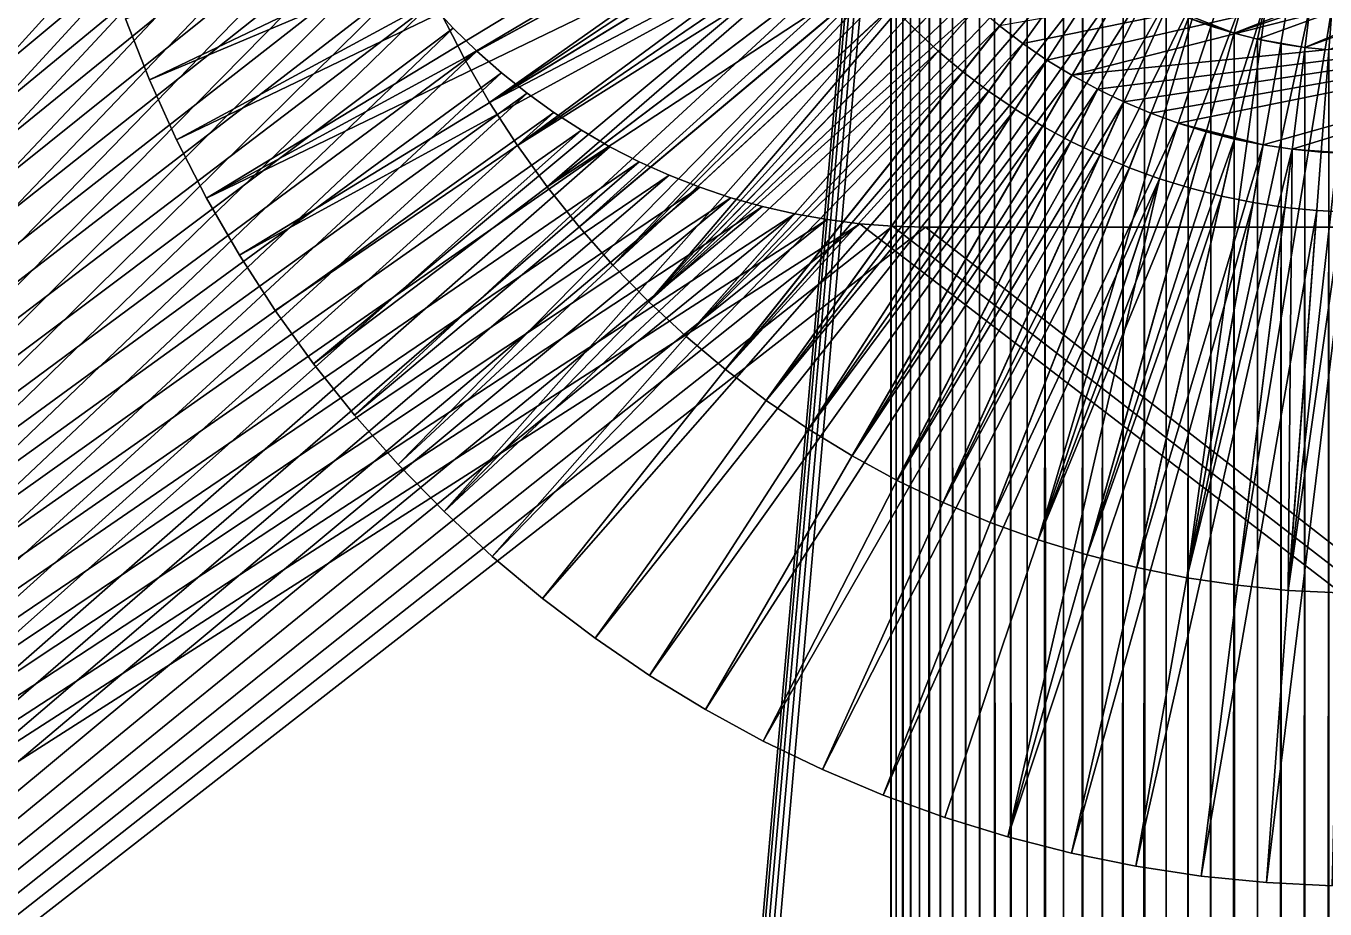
# Model space of a CAD drawing. Header units: millimetres. Extents: x 0 to 520, y -2 to 382.
# Drawn here: x 32.432 to 36.864, y 185.422 to 188.436 of the extents above; entities that cross this region are included whole.
import ezdxf

# ---------------------------------------------------------------- set-up
doc = ezdxf.new("R2010")
doc.units = ezdxf.units.MM

msp = doc.modelspace()

# ---------------------------------------------------------------- linework, layer by layer
at = {"layer": 'BRASS', "color": 52}
for points in [[(509.2, 369.2, 103), (10.8, 369.2, 103), (10.8, 10.8, 103)], [(509.2, 369.2, 103), (10.8, 10.8, 103), (509.2, 10.8, 103)], [(20.5, 20.5, 86), (20.5, 359.5, 86), (35.35, 190, 86)], [(20.5, 20.5, 86), (35.35, 190, 86), (35.3521, 189.9178, 86)], [(20.5, 20.5, 86), (35.3521, 189.9178, 86), (35.3582, 189.8357, 86)], [(20.5, 20.5, 86), (35.3582, 189.8357, 86), (35.3684, 189.7541, 86)], [(20.5, 20.5, 86), (35.3684, 189.7541, 86), (35.3827, 189.6731, 86)], [(20.5, 20.5, 86), (35.3827, 189.6731, 86), (35.3827, 70.3269, 86)], [(35.401, 70.4071, 86), (35.3827, 189.6731, 86), (35.401, 189.5929, 86)], [(35.3827, 70.3269, 86), (35.3827, 189.6731, 86), (35.401, 70.4071, 86)], [(35.401, 70.4071, 86), (35.401, 189.5929, 86), (35.4233, 189.5137, 86)], [(35.401, 70.4071, 86), (35.4233, 189.5137, 86), (35.4233, 70.4863, 86)], [(35.4233, 70.4863, 86), (35.4233, 189.5137, 86), (35.4495, 70.5643, 86)], [(35.4495, 70.5643, 86), (35.4233, 189.5137, 86), (35.4495, 189.4357, 86)], [(35.4495, 70.5643, 86), (35.4495, 189.4357, 86), (35.4796, 70.6409, 86)], [(35.4796, 70.6409, 86), (35.4495, 189.4357, 86), (35.4796, 189.3591, 86)], [(35.4796, 70.6409, 86), (35.4796, 189.3591, 86), (35.5134, 189.2841, 86)], [(35.4796, 70.6409, 86), (35.5134, 189.2841, 86), (35.5134, 70.7159, 86)], [(35.5509, 70.7891, 86), (35.5134, 189.2841, 86), (35.5509, 189.2109, 86)], [(35.5134, 70.7159, 86), (35.5134, 189.2841, 86), (35.5509, 70.7891, 86)], [(35.5509, 70.7891, 86), (35.5509, 189.2109, 86), (35.5921, 70.8604, 86)], [(35.5921, 70.8604, 86), (35.5509, 189.2109, 86), (35.5921, 189.1396, 86)], [(35.6367, 70.9295, 86), (35.5921, 189.1396, 86), (35.6367, 189.0705, 86)], [(35.5921, 70.8604, 86), (35.5921, 189.1396, 86), (35.6367, 70.9295, 86)], [(36.2473, 188.5317, 92), (38.4079, 189.1396, 92), (36.5531, 188.4117, 92)], [(36.5531, 188.4117, 92), (38.4079, 189.1396, 92), (38.3153, 189.0037, 92)], [(35.6367, 70.9295, 86), (35.6367, 189.0705, 86), (35.6847, 70.9963, 86)], [(35.6847, 70.9963, 86), (35.6367, 189.0705, 86), (35.6847, 189.0037, 86)], [(35.736, 71.0606, 86), (35.6847, 189.0037, 86), (35.736, 188.9394, 86)], [(35.6847, 70.9963, 86), (35.6847, 189.0037, 86), (35.736, 71.0606, 86)], [(36.5531, 188.4117, 92), (38.3153, 189.0037, 92), (36.6328, 188.3914, 92)], [(36.6328, 188.3914, 92), (38.3153, 189.0037, 92), (36.7948, 188.3628, 92)], [(36.7948, 188.3628, 92), (38.3153, 189.0037, 92), (38.2095, 188.8777, 92)], [(35.736, 71.0606, 86), (35.736, 188.9394, 86), (35.7905, 71.1223, 86)], [(35.7905, 71.1223, 86), (35.736, 188.9394, 86), (35.7905, 188.8777, 86)], [(35.7905, 71.1223, 86), (35.7905, 188.8777, 86), (35.8479, 71.1812, 86)], [(35.8479, 71.1812, 86), (35.7905, 188.8777, 86), (35.8479, 188.8188, 86)], [(36.7948, 188.3628, 92), (38.2095, 188.8777, 92), (36.8767, 188.3546, 92)], [(35.8479, 188.8188, 86), (35.9082, 188.7629, 86), (35.8479, 71.1812, 86)], [(35.8479, 71.1812, 86), (35.9082, 188.7629, 86), (35.9082, 71.2371, 86)], [(35.9082, 71.2371, 86), (35.9082, 188.7629, 86), (35.9712, 71.29, 86)], [(35.9082, 188.7629, 86), (35.9712, 188.71, 86), (35.9712, 71.29, 86)], [(35.9712, 188.71, 86), (36.0368, 188.6603, 86), (35.9712, 71.29, 86)], [(35.9712, 71.29, 86), (36.0368, 188.6603, 86), (36.0368, 71.3397, 86)], [(36.0368, 188.6603, 86), (36.1048, 188.614, 86), (36.0368, 71.3397, 86)], [(36.0368, 71.3397, 86), (36.1048, 188.614, 86), (36.1048, 71.386, 86)], [(36.1048, 188.614, 86), (36.175, 188.5711, 86), (36.1048, 71.386, 86)], [(36.1048, 71.386, 86), (36.175, 188.5711, 86), (36.175, 71.4289, 86)], [(36.175, 188.5711, 86), (36.2473, 188.5317, 86), (36.175, 71.4289, 86)], [(36.175, 71.4289, 86), (36.2473, 188.5317, 86), (36.2473, 71.4683, 86)], [(36.2473, 71.4683, 86), (36.2473, 188.5317, 86), (36.3214, 71.504, 86)], [(36.2473, 188.5317, 86), (36.3214, 188.496, 86), (36.3214, 71.504, 86)], [(36.2473, 188.5317, 92), (36.5531, 188.4117, 92), (36.3972, 188.4641, 92)], [(36.3214, 188.496, 86), (36.3972, 188.4641, 86), (36.3214, 71.504, 86)], [(36.3214, 71.504, 86), (36.3972, 188.4641, 86), (36.3972, 71.5359, 86)], [(36.3972, 188.4641, 86), (36.4745, 188.4359, 86), (36.3972, 71.5359, 86)], [(36.3972, 188.4641, 92), (36.4745, 188.4359, 92), (36.3972, 188.4641, 86)], [(36.3972, 188.4641, 86), (36.4745, 188.4359, 92), (36.4745, 188.4359, 86)], [(36.3972, 188.4641, 92), (36.5531, 188.4117, 92), (36.4745, 188.4359, 92)], [(36.3972, 71.5359, 86), (36.4745, 188.4359, 86), (36.4745, 71.5641, 86)], [(36.4745, 188.4359, 86), (36.5531, 188.4117, 86), (36.4745, 71.5641, 86)], [(36.4745, 188.4359, 92), (36.5531, 188.4117, 92), (36.4745, 188.4359, 86)], [(36.4745, 188.4359, 86), (36.5531, 188.4117, 92), (36.5531, 188.4117, 86)], [(36.4745, 71.5641, 86), (36.5531, 188.4117, 86), (36.5531, 71.5883, 86)], [(36.5531, 71.5883, 86), (36.5531, 188.4117, 86), (36.6328, 71.6086, 86)], [(36.5531, 188.4117, 86), (36.6328, 188.3914, 86), (36.6328, 71.6086, 86)], [(36.5531, 188.4117, 92), (36.6328, 188.3914, 92), (36.5531, 188.4117, 86)], [(36.5531, 188.4117, 86), (36.6328, 188.3914, 92), (36.6328, 188.3914, 86)], [(36.6328, 188.3914, 86), (36.7135, 188.3751, 86), (36.6328, 71.6086, 86)], [(36.6328, 188.3914, 92), (36.7135, 188.3751, 92), (36.6328, 188.3914, 86)], [(36.6328, 188.3914, 86), (36.7135, 188.3751, 92), (36.7135, 188.3751, 86)], [(36.6328, 188.3914, 92), (36.7948, 188.3628, 92), (36.7135, 188.3751, 92)], [(36.6328, 71.6086, 86), (36.7135, 188.3751, 86), (36.7135, 71.6249, 86)], [(36.7135, 188.3751, 86), (36.7948, 188.3628, 86), (36.7135, 71.6249, 86)], [(36.7135, 188.3751, 86), (36.7948, 188.3628, 92), (36.7948, 188.3628, 86)], [(36.7135, 188.3751, 92), (36.7948, 188.3628, 92), (36.7135, 188.3751, 86)], [(36.7135, 71.6249, 86), (36.7948, 188.3628, 86), (36.7948, 71.6372, 86)], [(36.7948, 188.3628, 86), (36.8767, 188.3546, 86), (36.7948, 71.6372, 86)], [(36.7948, 188.3628, 86), (36.7948, 188.3628, 92), (36.8767, 188.3546, 86)], [(36.7948, 188.3628, 92), (36.8767, 188.3546, 92), (36.8767, 188.3546, 86)], [(36.7948, 71.6372, 86), (36.8767, 188.3546, 86), (36.8767, 71.6454, 86)]]:
    msp.add_3dface(points, dxfattribs=at)
at = {"layer": 'STEEL', "color": 8}
for points in [[(33.2507, 190.0561, 86), (20, 202, 86), (20, 178, 86)], [(23, 178, 83), (23, 202, 83), (33.2507, 190.0561, 83)], [(33.2507, 190.0561, 86), (20, 178, 86), (33.2507, 189.9439, 86)], [(23, 178, 83), (33.2507, 190.0561, 83), (33.2507, 189.9439, 83)], [(33.2507, 189.9439, 86), (20, 178, 86), (33.2563, 189.8319, 86)], [(23, 178, 83), (33.2507, 189.9439, 83), (33.2563, 189.8319, 83)], [(33.2563, 189.8319, 86), (20, 178, 86), (33.2675, 189.7202, 86)], [(23, 178, 83), (33.2563, 189.8319, 83), (33.2675, 189.7202, 83)], [(33.2675, 189.7202, 86), (20, 178, 86), (33.2842, 189.6093, 86)], [(23, 178, 83), (33.2675, 189.7202, 83), (33.2842, 189.6093, 83)], [(33.2842, 189.6093, 86), (20, 178, 86), (33.3064, 189.4993, 86)], [(23, 178, 83), (33.2842, 189.6093, 83), (33.3064, 189.4993, 83)], [(33.3064, 189.4993, 86), (20, 178, 86), (33.3341, 189.3906, 86)], [(23, 178, 83), (33.3064, 189.4993, 83), (33.3341, 189.3906, 83)], [(33.3341, 189.3906, 86), (20, 178, 86), (33.3672, 189.2834, 86)], [(23, 178, 83), (33.3341, 189.3906, 83), (33.3672, 189.2834, 83)], [(33.8466, 188.4814, 78.5), (35.6485, 189.3492, 78.5), (33.9262, 188.3261, 78.5)], [(33.9262, 188.3261, 78.5), (35.6485, 189.3492, 78.5), (35.6827, 189.2826, 78.5)], [(33.3672, 189.2834, 86), (20, 178, 86), (33.4055, 189.178, 86)], [(23, 178, 83), (33.3672, 189.2834, 83), (33.4055, 189.178, 83)], [(33.9262, 188.3261, 78.5), (35.6827, 189.2826, 78.5), (34.0135, 188.175, 78.5)], [(34.0135, 188.175, 78.5), (35.6827, 189.2826, 78.5), (35.7201, 189.2178, 78.5)], [(34.9327, 189.2476, 83), (32.7714, 188.4609, 83), (32.8534, 188.252, 83)], [(32.7714, 188.4609, 82), (34.9327, 189.2476, 82), (32.8534, 188.252, 82)], [(34.9327, 189.2476, 83), (32.8534, 188.252, 83), (34.9728, 189.1454, 83)], [(32.8534, 188.252, 82), (34.9327, 189.2476, 82), (34.9728, 189.1454, 82)], [(34.0135, 188.175, 78.5), (35.7201, 189.2178, 78.5), (34.1082, 188.0284, 78.5)], [(34.1082, 188.0284, 78.5), (35.7201, 189.2178, 78.5), (35.7606, 189.155, 78.5)], [(33.4055, 189.178, 86), (20, 178, 86), (33.4491, 189.0746, 86)], [(23, 178, 83), (33.4055, 189.178, 83), (33.4491, 189.0746, 83)], [(34.9728, 189.1454, 83), (32.8534, 188.252, 83), (32.9456, 188.0475, 83)], [(32.8534, 188.252, 82), (34.9728, 189.1454, 82), (32.9456, 188.0475, 82)], [(34.9728, 189.1454, 83), (32.9456, 188.0475, 83), (35.0179, 189.0455, 83)], [(32.9456, 188.0475, 82), (34.9728, 189.1454, 82), (35.0179, 189.0455, 82)], [(34.1082, 188.0284, 78.5), (35.7606, 189.155, 78.5), (35.8043, 189.0943, 78.5)], [(33.4491, 189.0746, 86), (20, 178, 86), (33.4978, 188.9735, 86)], [(23, 178, 83), (33.4491, 189.0746, 83), (33.4978, 188.9735, 83)], [(34.1082, 188.0284, 78.5), (35.8043, 189.0943, 78.5), (34.21, 187.8867, 78.5)], [(34.21, 187.8867, 78.5), (35.8043, 189.0943, 78.5), (34.3188, 187.7502, 78.5)], [(34.3188, 187.7502, 78.5), (35.8043, 189.0943, 78.5), (35.8509, 189.0358, 78.5)], [(35.0179, 189.0455, 83), (32.9456, 188.0475, 83), (33.048, 187.8479, 83)], [(32.9456, 188.0475, 82), (35.0179, 189.0455, 82), (33.048, 187.8479, 82)], [(35.0179, 189.0455, 83), (33.048, 187.8479, 83), (35.0679, 188.9478, 83)], [(33.048, 187.8479, 82), (35.0179, 189.0455, 82), (35.0679, 188.9478, 82)], [(35.2436, 189.0435, 82), (33.8466, 188.4814, 82), (33.9262, 188.3261, 82)], [(35.2436, 189.0435, 82), (33.9262, 188.3261, 82), (34.0135, 188.175, 82)], [(35.2436, 189.0435, 82), (34.0135, 188.175, 82), (35.2934, 188.9571, 82)], [(34.3188, 187.7502, 78.5), (35.8509, 189.0358, 78.5), (34.4343, 187.6194, 78.5)], [(34.4343, 187.6194, 78.5), (35.8509, 189.0358, 78.5), (35.9004, 188.9797, 78.5)], [(33.4978, 188.9735, 86), (20, 178, 86), (33.5514, 188.875, 86)], [(23, 178, 83), (33.4978, 188.9735, 83), (33.5514, 188.875, 83)], [(35.0679, 188.9478, 83), (33.048, 187.8479, 83), (35.1228, 188.8528, 83)], [(33.048, 187.8479, 82), (35.0679, 188.9478, 82), (35.1228, 188.8528, 82)], [(35.2934, 188.9571, 82), (34.0135, 188.175, 82), (35.3475, 188.8734, 82)], [(34.4343, 187.6194, 78.5), (35.9004, 188.9797, 78.5), (34.5562, 187.4945, 78.5)], [(34.5562, 187.4945, 78.5), (35.9004, 188.9797, 78.5), (35.9526, 188.9262, 78.5)], [(38.7066, 188.9571, 90), (35.753, 188.4363, 90), (35.8325, 188.3761, 90)], [(38.7066, 188.9571, 90), (35.8325, 188.3761, 90), (35.9149, 188.3199, 90)], [(38.7066, 188.9571, 90), (35.9149, 188.3199, 90), (36, 188.2679, 90)], [(38.7066, 188.9571, 90), (36, 188.2679, 90), (38.3234, 188.5004, 90)], [(35.9526, 188.9262, 78.5), (36.0075, 188.8753, 78.5), (34.5562, 187.4945, 78.5)], [(33.5514, 188.875, 86), (20, 178, 86), (33.6099, 188.7793, 86)], [(23, 178, 83), (33.5514, 188.875, 83), (33.6099, 188.7793, 83)], [(35.1228, 188.8528, 83), (33.048, 187.8479, 83), (33.1602, 187.6535, 83)], [(33.048, 187.8479, 82), (35.1228, 188.8528, 82), (33.1602, 187.6535, 82)], [(35.1228, 188.8528, 83), (33.1602, 187.6535, 83), (35.1823, 188.7607, 83)], [(33.1602, 187.6535, 82), (35.1228, 188.8528, 82), (35.1823, 188.7607, 82)], [(35.3475, 188.8734, 82), (34.0135, 188.175, 82), (34.1082, 188.0284, 82)], [(35.3475, 188.8734, 82), (34.1082, 188.0284, 82), (34.21, 187.8867, 82)], [(35.3475, 188.8734, 82), (34.21, 187.8867, 82), (35.4057, 188.7924, 82)], [(34.5562, 187.4945, 78.5), (36.0075, 188.8753, 78.5), (34.6841, 187.3758, 78.5)], [(36.0075, 188.8753, 78.5), (36.0648, 188.8273, 78.5), (34.6841, 187.3758, 78.5)], [(34.6841, 187.3758, 78.5), (36.0648, 188.8273, 78.5), (34.8178, 187.2636, 78.5)], [(36.0648, 188.8273, 78.5), (36.1244, 188.7821, 78.5), (34.8178, 187.2636, 78.5)], [(33.6099, 188.7793, 86), (20, 178, 86), (33.6731, 188.6866, 86)], [(23, 178, 83), (33.6099, 188.7793, 83), (33.6731, 188.6866, 83)], [(35.4057, 188.7924, 82), (34.21, 187.8867, 82), (35.4679, 188.7144, 82)], [(34.8178, 187.2636, 78.5), (36.1244, 188.7821, 78.5), (34.9569, 187.1582, 78.5)], [(36.1244, 188.7821, 78.5), (36.1862, 188.74, 78.5), (34.9569, 187.1582, 78.5)], [(35.1823, 188.7607, 83), (33.1602, 187.6535, 83), (33.2819, 187.4651, 83)], [(33.1602, 187.6535, 82), (35.1823, 188.7607, 82), (33.2819, 187.4651, 82)], [(35.1823, 188.7607, 83), (33.2819, 187.4651, 83), (33.4129, 187.2829, 83)], [(33.2819, 187.4651, 82), (35.1823, 188.7607, 82), (33.4129, 187.2829, 82)], [(35.1823, 188.7607, 83), (33.4129, 187.2829, 83), (35.2463, 188.6716, 83)], [(33.4129, 187.2829, 82), (35.1823, 188.7607, 82), (35.2463, 188.6716, 82)], [(34.9569, 187.1582, 78.5), (36.1862, 188.74, 78.5), (35.1011, 187.0599, 78.5)], [(36.1862, 188.74, 78.5), (36.25, 188.701, 78.5), (35.1011, 187.0599, 78.5)], [(33.6731, 188.6866, 86), (20, 178, 86), (33.7409, 188.5971, 86)], [(23, 178, 83), (33.6731, 188.6866, 83), (33.7409, 188.5971, 83)], [(35.4679, 188.7144, 82), (34.21, 187.8867, 82), (34.3188, 187.7502, 82)], [(35.4679, 188.7144, 82), (34.3188, 187.7502, 82), (34.4343, 187.6194, 82)], [(35.4679, 188.7144, 82), (34.4343, 187.6194, 82), (35.5339, 188.6397, 82)], [(35.1011, 187.0599, 78.5), (36.25, 188.701, 78.5), (35.25, 186.9689, 78.5)], [(36.25, 188.701, 78.5), (36.3157, 188.6652, 78.5), (35.25, 186.9689, 78.5)], [(35.2463, 188.6716, 83), (33.4129, 187.2829, 83), (33.5528, 187.1075, 83)], [(33.4129, 187.2829, 82), (35.2463, 188.6716, 82), (33.5528, 187.1075, 82)], [(35.2463, 188.6716, 83), (33.5528, 187.1075, 83), (35.3147, 188.5859, 83)], [(33.5528, 187.1075, 82), (35.2463, 188.6716, 82), (35.3147, 188.5859, 82)], [(35.5339, 188.6397, 82), (34.4343, 187.6194, 82), (34.5562, 187.4945, 82)], [(35.5339, 188.6397, 82), (34.5562, 187.4945, 82), (35.6035, 188.5683, 82)], [(35.25, 186.9689, 78.5), (36.3157, 188.6652, 78.5), (35.4033, 186.8854, 78.5)], [(36.3157, 188.6652, 78.5), (36.3831, 188.6327, 78.5), (35.4033, 186.8854, 78.5)], [(35.4033, 186.8854, 78.5), (36.3831, 188.6327, 78.5), (35.5605, 186.8097, 78.5)], [(36.3831, 188.6327, 78.5), (36.452, 188.6037, 78.5), (35.5605, 186.8097, 78.5)], [(33.7409, 188.5971, 86), (20, 178, 86), (33.813, 188.5112, 86)], [(23, 178, 83), (33.7409, 188.5971, 83), (33.813, 188.5112, 83)], [(35.3147, 188.5859, 83), (33.5528, 187.1075, 83), (33.7013, 186.9392, 83)], [(33.5528, 187.1075, 82), (35.3147, 188.5859, 82), (33.7013, 186.9392, 82)], [(35.3147, 188.5859, 83), (33.7013, 186.9392, 83), (35.3873, 188.5036, 83)], [(33.7013, 186.9392, 82), (35.3147, 188.5859, 82), (35.3873, 188.5036, 82)], [(35.5605, 186.8097, 78.5), (36.452, 188.6037, 78.5), (35.7213, 186.7419, 78.5)], [(35.7213, 186.7419, 78.5), (36.452, 188.6037, 78.5), (35.8853, 186.6823, 78.5)], [(36.452, 188.6037, 78.5), (36.5223, 188.5781, 78.5), (35.8853, 186.6823, 78.5)], [(35.6766, 188.5004, 82), (35.6035, 188.5683, 82), (34.5562, 187.4945, 82)], [(36.5223, 188.5781, 78.5), (36.5937, 188.5561, 78.5), (35.8853, 186.6823, 78.5)], [(35.8853, 186.6823, 78.5), (36.5937, 188.5561, 78.5), (36.0521, 186.6308, 78.5)], [(36.5937, 188.5561, 78.5), (36.6662, 188.5376, 78.5), (36.0521, 186.6308, 78.5)], [(33.813, 188.5112, 86), (20, 178, 86), (33.8893, 188.429, 86)], [(23, 178, 83), (33.813, 188.5112, 83), (33.8893, 188.429, 83)], [(35.3873, 188.5036, 83), (33.7013, 186.9392, 83), (33.8579, 186.7786, 83)], [(33.7013, 186.9392, 82), (35.3873, 188.5036, 82), (33.8579, 186.7786, 82)], [(33.813, 188.5112, 83), (33.813, 188.5112, 86), (33.8893, 188.429, 83)], [(33.813, 188.5112, 86), (33.8893, 188.429, 86), (33.8893, 188.429, 83)], [(35.3873, 188.5036, 83), (33.8579, 186.7786, 83), (35.4639, 188.4251, 83)], [(33.8579, 186.7786, 82), (35.3873, 188.5036, 82), (35.4639, 188.4251, 82)], [(35.6766, 188.5004, 82), (34.5562, 187.4945, 82), (34.6841, 187.3758, 82)], [(35.753, 188.4363, 82), (35.6766, 188.5004, 82), (34.6841, 187.3758, 82)], [(35.3873, 188.5036, 82), (35.4639, 188.4251, 83), (35.4639, 188.4251, 82)], [(35.3873, 188.5036, 83), (35.4639, 188.4251, 83), (35.3873, 188.5036, 82)], [(38.3234, 188.5004, 90), (36, 188.2679, 90), (36.0876, 188.2203, 90)], [(36.0521, 186.6308, 78.5), (36.6662, 188.5376, 78.5), (36.2212, 186.5878, 78.5)], [(38.3234, 188.5004, 90), (36.0876, 188.2203, 90), (36.1774, 188.177, 90)], [(38.3234, 188.5004, 90), (36.1774, 188.177, 90), (36.2693, 188.1383, 90)], [(36.2212, 186.5878, 78.5), (36.6662, 188.5376, 78.5), (36.3922, 186.5532, 78.5)], [(38.3234, 188.5004, 90), (36.2693, 188.1383, 90), (36.363, 188.1041, 90)], [(38.3234, 188.5004, 90), (36.363, 188.1041, 90), (36.6527, 188.0304, 90)], [(36.6662, 188.5376, 78.5), (36.7395, 188.5228, 78.5), (36.3922, 186.5532, 78.5)], [(36.7395, 188.5228, 78.5), (36.8135, 188.5116, 78.5), (36.3922, 186.5532, 78.5)], [(36.3922, 186.5532, 78.5), (36.8135, 188.5116, 78.5), (36.5648, 186.5272, 78.5)], [(36.8135, 188.5116, 78.5), (36.8879, 188.5042, 78.5), (36.5648, 186.5272, 78.5)], [(36.5648, 186.5272, 78.5), (36.8879, 188.5042, 78.5), (36.7384, 186.5098, 78.5)], [(38.3234, 188.5004, 90), (36.6527, 188.0304, 90), (36.7513, 188.0155, 90)], [(36.8879, 188.5042, 78.5), (36.9626, 188.5005, 78.5), (36.7384, 186.5098, 78.5)], [(36.7384, 186.5098, 78.5), (36.9626, 188.5005, 78.5), (36.9127, 186.5011, 78.5)], [(38.3234, 188.5004, 90), (36.7513, 188.0155, 90), (36.9501, 188.0006, 90)], [(32.8534, 188.252, 83), (32.7714, 188.4609, 83), (32.7714, 188.4609, 82)], [(32.8534, 188.252, 83), (32.7714, 188.4609, 82), (32.8534, 188.252, 82)], [(33.9262, 188.3261, 82), (33.8466, 188.4814, 82), (33.8466, 188.4814, 78.5)], [(33.9262, 188.3261, 82), (33.8466, 188.4814, 78.5), (33.9262, 188.3261, 78.5)], [(33.9696, 188.3506, 86), (33.8893, 188.429, 86), (20, 178, 86)], [(33.8893, 188.429, 83), (33.9696, 188.3506, 83), (23, 178, 83)], [(35.5443, 188.3505, 83), (35.4639, 188.4251, 83), (33.8579, 186.7786, 83)], [(35.4639, 188.4251, 82), (35.5443, 188.3505, 82), (33.8579, 186.7786, 82)], [(33.8893, 188.429, 83), (33.9696, 188.3506, 86), (33.9696, 188.3506, 83)], [(33.8893, 188.429, 86), (33.9696, 188.3506, 86), (33.8893, 188.429, 83)], [(35.753, 188.4363, 82), (34.6841, 187.3758, 82), (34.8178, 187.2636, 82)], [(35.8325, 188.3761, 82), (35.753, 188.4363, 82), (34.8178, 187.2636, 82)], [(35.4639, 188.4251, 82), (35.5443, 188.3505, 83), (35.5443, 188.3505, 82)], [(35.4639, 188.4251, 83), (35.5443, 188.3505, 83), (35.4639, 188.4251, 82)], [(35.8325, 188.3761, 90), (35.753, 188.4363, 82), (35.8325, 188.3761, 82)], [(35.8325, 188.3761, 90), (35.753, 188.4363, 90), (35.753, 188.4363, 82)], [(35.8325, 188.3761, 82), (34.8178, 187.2636, 82), (34.9569, 187.1582, 82)], [(35.9149, 188.3199, 82), (35.8325, 188.3761, 82), (34.9569, 187.1582, 82)], [(35.9149, 188.3199, 90), (35.8325, 188.3761, 82), (35.9149, 188.3199, 82)], [(35.9149, 188.3199, 90), (35.8325, 188.3761, 90), (35.8325, 188.3761, 82)], [(34.0537, 188.2764, 86), (33.9696, 188.3506, 86), (20, 178, 86)], [(33.9696, 188.3506, 83), (34.0537, 188.2764, 83), (23, 178, 83)], [(35.5443, 188.3505, 83), (33.8579, 186.7786, 83), (34.0224, 186.626, 83)], [(33.8579, 186.7786, 82), (35.5443, 188.3505, 82), (34.0224, 186.626, 82)], [(34.0135, 188.175, 82), (33.9262, 188.3261, 82), (33.9262, 188.3261, 78.5)], [(34.0135, 188.175, 82), (33.9262, 188.3261, 78.5), (34.0135, 188.175, 78.5)], [(33.9696, 188.3506, 83), (33.9696, 188.3506, 86), (34.0537, 188.2764, 83)], [(33.9696, 188.3506, 86), (34.0537, 188.2764, 86), (34.0537, 188.2764, 83)], [(35.6283, 188.28, 83), (35.5443, 188.3505, 83), (34.0224, 186.626, 83)], [(35.5443, 188.3505, 82), (35.6283, 188.28, 82), (34.0224, 186.626, 82)], [(35.9149, 188.3199, 82), (34.9569, 187.1582, 82), (35.1011, 187.0599, 82)], [(36, 188.2679, 82), (35.9149, 188.3199, 82), (35.1011, 187.0599, 82)], [(35.5443, 188.3505, 82), (35.6283, 188.28, 83), (35.6283, 188.28, 82)], [(35.5443, 188.3505, 83), (35.6283, 188.28, 83), (35.5443, 188.3505, 82)], [(36, 188.2679, 90), (35.9149, 188.3199, 82), (36, 188.2679, 82)], [(36, 188.2679, 90), (35.9149, 188.3199, 90), (35.9149, 188.3199, 82)], [(34.1414, 188.2065, 86), (34.0537, 188.2764, 86), (20, 178, 86)], [(34.0537, 188.2764, 83), (34.1414, 188.2065, 83), (23, 178, 83)], [(35.6283, 188.28, 83), (34.0224, 186.626, 83), (34.1943, 186.4818, 83)], [(34.0224, 186.626, 82), (35.6283, 188.28, 82), (34.1943, 186.4818, 82)], [(34.0537, 188.2764, 83), (34.1414, 188.2065, 86), (34.1414, 188.2065, 83)], [(34.0537, 188.2764, 86), (34.1414, 188.2065, 86), (34.0537, 188.2764, 83)], [(35.7158, 188.2137, 83), (35.6283, 188.28, 83), (34.1943, 186.4818, 83)], [(35.6283, 188.28, 82), (35.7158, 188.2137, 82), (34.1943, 186.4818, 82)], [(35.6283, 188.28, 82), (35.7158, 188.2137, 83), (35.7158, 188.2137, 82)], [(35.6283, 188.28, 83), (35.7158, 188.2137, 83), (35.6283, 188.28, 82)], [(32.8534, 188.252, 83), (32.8534, 188.252, 82), (32.9456, 188.0475, 82)], [(32.9456, 188.0475, 83), (32.8534, 188.252, 83), (32.9456, 188.0475, 82)], [(36, 188.2679, 82), (35.1011, 187.0599, 82), (35.25, 186.9689, 82)], [(36.0876, 188.2203, 82), (36, 188.2679, 82), (35.25, 186.9689, 82)], [(36, 188.2679, 90), (36, 188.2679, 82), (36.0876, 188.2203, 82)], [(36.0876, 188.2203, 90), (36, 188.2679, 90), (36.0876, 188.2203, 82)], [(34.2325, 188.141, 86), (34.1414, 188.2065, 86), (20, 178, 86)], [(34.1414, 188.2065, 83), (34.2325, 188.141, 83), (23, 178, 83)], [(34.1414, 188.2065, 83), (34.1414, 188.2065, 86), (34.2325, 188.141, 83)], [(34.1414, 188.2065, 86), (34.2325, 188.141, 86), (34.2325, 188.141, 83)], [(35.7158, 188.2137, 83), (34.1943, 186.4818, 83), (34.3732, 186.3463, 83)], [(34.1943, 186.4818, 82), (35.7158, 188.2137, 82), (34.3732, 186.3463, 82)], [(35.8064, 188.1519, 83), (35.7158, 188.2137, 83), (34.3732, 186.3463, 83)], [(35.7158, 188.2137, 82), (35.8064, 188.1519, 82), (34.3732, 186.3463, 82)], [(36.0876, 188.2203, 82), (35.25, 186.9689, 82), (35.4033, 186.8854, 82)], [(36.1774, 188.177, 82), (36.0876, 188.2203, 82), (35.4033, 186.8854, 82)], [(35.7158, 188.2137, 82), (35.8064, 188.1519, 83), (35.8064, 188.1519, 82)], [(35.7158, 188.2137, 83), (35.8064, 188.1519, 83), (35.7158, 188.2137, 82)], [(36.1774, 188.177, 90), (36.0876, 188.2203, 82), (36.1774, 188.177, 82)], [(36.1774, 188.177, 90), (36.0876, 188.2203, 90), (36.0876, 188.2203, 82)], [(34.0135, 188.175, 82), (34.0135, 188.175, 78.5), (34.1082, 188.0284, 78.5)], [(34.1082, 188.0284, 82), (34.0135, 188.175, 82), (34.1082, 188.0284, 78.5)], [(35.8064, 188.1519, 83), (34.3732, 186.3463, 83), (34.5585, 186.2199, 83)], [(34.3732, 186.3463, 82), (35.8064, 188.1519, 82), (34.5585, 186.2199, 82)], [(35.9, 188.0947, 83), (35.8064, 188.1519, 83), (34.5585, 186.2199, 83)], [(35.8064, 188.1519, 82), (35.9, 188.0947, 82), (34.5585, 186.2199, 82)], [(36.1774, 188.177, 82), (35.4033, 186.8854, 82), (35.5605, 186.8097, 82)], [(36.2693, 188.1383, 82), (36.1774, 188.177, 82), (35.5605, 186.8097, 82)], [(35.8064, 188.1519, 82), (35.9, 188.0947, 83), (35.9, 188.0947, 82)], [(35.8064, 188.1519, 83), (35.9, 188.0947, 83), (35.8064, 188.1519, 82)], [(36.1774, 188.177, 90), (36.1774, 188.177, 82), (36.2693, 188.1383, 82)], [(36.2693, 188.1383, 90), (36.1774, 188.177, 90), (36.2693, 188.1383, 82)], [(34.3268, 188.0801, 86), (34.2325, 188.141, 86), (20, 178, 86)], [(34.2325, 188.141, 83), (34.3268, 188.0801, 83), (23, 178, 83)], [(34.2325, 188.141, 83), (34.3268, 188.0801, 86), (34.3268, 188.0801, 83)], [(34.2325, 188.141, 86), (34.3268, 188.0801, 86), (34.2325, 188.141, 83)], [(36.2693, 188.1383, 82), (35.5605, 186.8097, 82), (35.7213, 186.7419, 82)], [(36.363, 188.1041, 82), (36.2693, 188.1383, 82), (35.7213, 186.7419, 82)], [(36.363, 188.1041, 82), (35.7213, 186.7419, 82), (35.8853, 186.6823, 82)], [(36.4583, 188.0748, 82), (36.363, 188.1041, 82), (35.8853, 186.6823, 82)], [(36.363, 188.1041, 90), (36.2693, 188.1383, 90), (36.2693, 188.1383, 82)], [(36.363, 188.1041, 90), (36.2693, 188.1383, 82), (36.363, 188.1041, 82)], [(36.4583, 188.0748, 90), (36.363, 188.1041, 90), (36.363, 188.1041, 82)], [(36.4583, 188.0748, 90), (36.363, 188.1041, 82), (36.4583, 188.0748, 82)], [(36.6527, 188.0304, 90), (36.363, 188.1041, 90), (36.4583, 188.0748, 90)], [(34.4239, 188.024, 86), (34.3268, 188.0801, 86), (20, 178, 86)], [(34.3268, 188.0801, 83), (34.4239, 188.024, 83), (23, 178, 83)], [(34.3268, 188.0801, 83), (34.4239, 188.024, 86), (34.4239, 188.024, 83)], [(34.3268, 188.0801, 86), (34.4239, 188.024, 86), (34.3268, 188.0801, 83)], [(35.9, 188.0947, 83), (34.5585, 186.2199, 83), (34.75, 186.1029, 83)], [(34.5585, 186.2199, 82), (35.9, 188.0947, 82), (34.75, 186.1029, 82)], [(35.9963, 188.0423, 83), (35.9, 188.0947, 83), (34.75, 186.1029, 83)], [(35.9, 188.0947, 82), (35.9963, 188.0423, 82), (34.75, 186.1029, 82)], [(36.4583, 188.0748, 82), (35.8853, 186.6823, 82), (36.0521, 186.6308, 82)], [(35.9, 188.0947, 82), (35.9, 188.0947, 83), (35.9963, 188.0423, 82)], [(35.9, 188.0947, 83), (35.9963, 188.0423, 83), (35.9963, 188.0423, 82)], [(36.555, 188.0501, 82), (36.4583, 188.0748, 82), (36.0521, 186.6308, 82)], [(36.555, 188.0501, 90), (36.4583, 188.0748, 90), (36.4583, 188.0748, 82)], [(36.555, 188.0501, 90), (36.4583, 188.0748, 82), (36.555, 188.0501, 82)], [(36.6527, 188.0304, 90), (36.4583, 188.0748, 90), (36.555, 188.0501, 90)], [(34.5238, 187.9728, 86), (34.4239, 188.024, 86), (20, 178, 86)], [(34.4239, 188.024, 83), (34.5238, 187.9728, 83), (23, 178, 83)], [(33.048, 187.8479, 83), (32.9456, 188.0475, 83), (32.9456, 188.0475, 82)], [(33.048, 187.8479, 83), (32.9456, 188.0475, 82), (33.048, 187.8479, 82)], [(34.21, 187.8867, 82), (34.1082, 188.0284, 78.5), (34.21, 187.8867, 78.5)], [(34.21, 187.8867, 82), (34.1082, 188.0284, 82), (34.1082, 188.0284, 78.5)], [(34.4239, 188.024, 83), (34.5238, 187.9728, 86), (34.5238, 187.9728, 83)], [(34.4239, 188.024, 86), (34.5238, 187.9728, 86), (34.4239, 188.024, 83)], [(35.9963, 188.0423, 83), (34.75, 186.1029, 83), (34.9471, 185.9956, 83)], [(34.75, 186.1029, 82), (35.9963, 188.0423, 82), (34.9471, 185.9956, 82)], [(36.0952, 187.9947, 83), (35.9963, 188.0423, 83), (34.9471, 185.9956, 83)], [(35.9963, 188.0423, 82), (36.0952, 187.9947, 82), (34.9471, 185.9956, 82)], [(35.9963, 188.0423, 82), (36.0952, 187.9947, 83), (36.0952, 187.9947, 82)], [(35.9963, 188.0423, 83), (36.0952, 187.9947, 83), (35.9963, 188.0423, 82)], [(36.555, 188.0501, 82), (36.0521, 186.6308, 82), (36.2212, 186.5878, 82)], [(36.6527, 188.0304, 82), (36.555, 188.0501, 82), (36.2212, 186.5878, 82)], [(36.6527, 188.0304, 82), (36.2212, 186.5878, 82), (36.3922, 186.5532, 82)], [(36.7513, 188.0155, 82), (36.6527, 188.0304, 82), (36.3922, 186.5532, 82)], [(36.7513, 188.0155, 82), (36.3922, 186.5532, 82), (36.5648, 186.5272, 82)], [(36.6527, 188.0304, 90), (36.555, 188.0501, 90), (36.555, 188.0501, 82)], [(36.6527, 188.0304, 90), (36.555, 188.0501, 82), (36.6527, 188.0304, 82)], [(36.7513, 188.0155, 82), (36.5648, 186.5272, 82), (36.7384, 186.5098, 82)], [(36.7513, 188.0155, 90), (36.6527, 188.0304, 82), (36.7513, 188.0155, 82)], [(36.7513, 188.0155, 90), (36.6527, 188.0304, 90), (36.6527, 188.0304, 82)], [(36.8505, 188.0056, 82), (36.7513, 188.0155, 82), (36.7384, 186.5098, 82)], [(36.8505, 188.0056, 90), (36.7513, 188.0155, 82), (36.8505, 188.0056, 82)], [(36.8505, 188.0056, 90), (36.7513, 188.0155, 90), (36.7513, 188.0155, 82)], [(36.9501, 188.0006, 90), (36.7513, 188.0155, 90), (36.8505, 188.0056, 90)], [(34.626, 187.9267, 86), (34.5238, 187.9728, 86), (20, 178, 86)], [(34.5238, 187.9728, 83), (34.626, 187.9267, 83), (23, 178, 83)], [(34.5238, 187.9728, 83), (34.626, 187.9267, 86), (34.626, 187.9267, 83)], [(34.5238, 187.9728, 86), (34.626, 187.9267, 86), (34.5238, 187.9728, 83)], [(36.0952, 187.9947, 83), (34.9471, 185.9956, 83), (35.1492, 185.8982, 83)], [(34.9471, 185.9956, 82), (36.0952, 187.9947, 82), (35.1492, 185.8982, 82)], [(36.1962, 187.9521, 83), (36.0952, 187.9947, 83), (35.1492, 185.8982, 83)], [(36.0952, 187.9947, 82), (36.1962, 187.9521, 82), (35.1492, 185.8982, 82)], [(36.0952, 187.9947, 82), (36.0952, 187.9947, 83), (36.1962, 187.9521, 82)], [(36.0952, 187.9947, 83), (36.1962, 187.9521, 83), (36.1962, 187.9521, 82)], [(36.9501, 188.0006, 82), (36.8505, 188.0056, 82), (36.7384, 186.5098, 82)], [(36.9501, 188.0006, 82), (36.7384, 186.5098, 82), (36.9127, 186.5011, 82)], [(36.9501, 188.0006, 90), (36.8505, 188.0056, 82), (36.9501, 188.0006, 82)], [(36.9501, 188.0006, 90), (36.8505, 188.0056, 90), (36.8505, 188.0056, 82)], [(34.7305, 187.8857, 86), (34.626, 187.9267, 86), (20, 178, 86)], [(34.626, 187.9267, 83), (34.7305, 187.8857, 83), (23, 178, 83)], [(34.626, 187.9267, 83), (34.7305, 187.8857, 86), (34.7305, 187.8857, 83)], [(34.626, 187.9267, 86), (34.7305, 187.8857, 86), (34.626, 187.9267, 83)], [(36.1962, 187.9521, 83), (35.1492, 185.8982, 83), (35.356, 185.8111, 83)], [(35.1492, 185.8982, 82), (36.1962, 187.9521, 82), (35.356, 185.8111, 82)], [(36.2993, 187.9146, 83), (36.1962, 187.9521, 83), (35.356, 185.8111, 83)], [(36.1962, 187.9521, 82), (36.2993, 187.9146, 82), (35.356, 185.8111, 82)], [(36.1962, 187.9521, 83), (36.2993, 187.9146, 83), (36.1962, 187.9521, 82)], [(36.1962, 187.9521, 82), (36.2993, 187.9146, 83), (36.2993, 187.9146, 82)], [(34.8368, 187.85, 86), (34.7305, 187.8857, 86), (20, 178, 86)], [(34.7305, 187.8857, 83), (34.8368, 187.85, 83), (23, 178, 83)], [(34.3188, 187.7502, 82), (34.21, 187.8867, 78.5), (34.3188, 187.7502, 78.5)], [(34.3188, 187.7502, 82), (34.21, 187.8867, 82), (34.21, 187.8867, 78.5)], [(34.7305, 187.8857, 83), (34.8368, 187.85, 86), (34.8368, 187.85, 83)], [(34.7305, 187.8857, 86), (34.8368, 187.85, 86), (34.7305, 187.8857, 83)], [(36.2993, 187.9146, 83), (35.356, 185.8111, 83), (35.5668, 185.7343, 83)], [(35.356, 185.8111, 82), (36.2993, 187.9146, 82), (35.5668, 185.7343, 82)], [(36.2993, 187.9146, 83), (35.5668, 185.7343, 83), (35.7812, 185.6682, 83)], [(35.5668, 185.7343, 82), (36.2993, 187.9146, 82), (35.7812, 185.6682, 82)], [(36.4042, 187.8822, 83), (36.2993, 187.9146, 83), (35.7812, 185.6682, 83)], [(36.2993, 187.9146, 82), (36.4042, 187.8822, 82), (35.7812, 185.6682, 82)], [(36.5105, 187.8552, 83), (36.4042, 187.8822, 83), (35.7812, 185.6682, 83)], [(36.4042, 187.8822, 82), (36.5105, 187.8552, 82), (35.7812, 185.6682, 82)], [(36.2993, 187.9146, 83), (36.4042, 187.8822, 83), (36.2993, 187.9146, 82)], [(36.2993, 187.9146, 82), (36.4042, 187.8822, 83), (36.4042, 187.8822, 82)], [(36.4042, 187.8822, 83), (36.5105, 187.8552, 83), (36.4042, 187.8822, 82)], [(36.4042, 187.8822, 82), (36.5105, 187.8552, 83), (36.5105, 187.8552, 82)], [(34.9448, 187.8196, 86), (34.8368, 187.85, 86), (20, 178, 86)], [(34.8368, 187.85, 83), (34.9448, 187.8196, 83), (23, 178, 83)], [(33.048, 187.8479, 83), (33.048, 187.8479, 82), (33.1602, 187.6535, 82)], [(33.1602, 187.6535, 83), (33.048, 187.8479, 83), (33.1602, 187.6535, 82)], [(34.8368, 187.85, 83), (34.8368, 187.85, 86), (34.9448, 187.8196, 83)], [(34.8368, 187.85, 86), (34.9448, 187.8196, 86), (34.9448, 187.8196, 83)], [(36.5105, 187.8552, 83), (35.7812, 185.6682, 83), (35.9987, 185.6128, 83)], [(35.7812, 185.6682, 82), (36.5105, 187.8552, 82), (35.9987, 185.6128, 82)], [(36.618, 187.8334, 83), (36.5105, 187.8552, 83), (35.9987, 185.6128, 83)], [(36.5105, 187.8552, 82), (36.618, 187.8334, 82), (35.9987, 185.6128, 82)], [(36.618, 187.8334, 83), (35.9987, 185.6128, 83), (36.2186, 185.5684, 83)], [(35.9987, 185.6128, 82), (36.618, 187.8334, 82), (36.2186, 185.5684, 82)], [(36.7264, 187.8171, 83), (36.618, 187.8334, 83), (36.2186, 185.5684, 83)], [(36.618, 187.8334, 82), (36.7264, 187.8171, 82), (36.2186, 185.5684, 82)], [(36.5105, 187.8552, 83), (36.618, 187.8334, 83), (36.5105, 187.8552, 82)], [(36.5105, 187.8552, 82), (36.618, 187.8334, 83), (36.618, 187.8334, 82)], [(36.618, 187.8334, 82), (36.7264, 187.8171, 83), (36.7264, 187.8171, 82)], [(36.618, 187.8334, 83), (36.7264, 187.8171, 83), (36.618, 187.8334, 82)], [(35.0542, 187.7946, 86), (34.9448, 187.8196, 86), (20, 178, 86)], [(35.1647, 187.7751, 86), (35.0542, 187.7946, 86), (20, 178, 86)], [(34.9448, 187.8196, 83), (35.0542, 187.7946, 83), (23, 178, 83)], [(35.0542, 187.7946, 83), (35.1647, 187.7751, 83), (23, 178, 83)], [(34.9448, 187.8196, 83), (35.0542, 187.7946, 86), (35.0542, 187.7946, 83)], [(34.9448, 187.8196, 86), (35.0542, 187.7946, 86), (34.9448, 187.8196, 83)], [(35.0542, 187.7946, 83), (35.1647, 187.7751, 86), (35.1647, 187.7751, 83)], [(35.0542, 187.7946, 86), (35.1647, 187.7751, 86), (35.0542, 187.7946, 83)], [(36.7264, 187.8171, 83), (36.2186, 185.5684, 83), (36.4405, 185.5349, 83)], [(36.2186, 185.5684, 82), (36.7264, 187.8171, 82), (36.4405, 185.5349, 82)], [(36.8356, 187.8062, 83), (36.7264, 187.8171, 83), (36.4405, 185.5349, 83)], [(36.7264, 187.8171, 82), (36.8356, 187.8062, 82), (36.4405, 185.5349, 82)], [(36.8356, 187.8062, 83), (36.4405, 185.5349, 83), (36.6637, 185.5126, 83)], [(36.4405, 185.5349, 82), (36.8356, 187.8062, 82), (36.6637, 185.5126, 82)], [(36.9452, 187.8007, 83), (36.8356, 187.8062, 83), (36.6637, 185.5126, 83)], [(36.8356, 187.8062, 82), (36.9452, 187.8007, 82), (36.6637, 185.5126, 82)], [(36.9452, 187.8007, 83), (36.6637, 185.5126, 83), (36.8878, 185.5014, 83)], [(36.6637, 185.5126, 82), (36.9452, 187.8007, 82), (36.8878, 185.5014, 82)], [(36.7264, 187.8171, 82), (36.8356, 187.8062, 83), (36.8356, 187.8062, 82)], [(36.7264, 187.8171, 83), (36.8356, 187.8062, 83), (36.7264, 187.8171, 82)], [(36.8356, 187.8062, 82), (36.9452, 187.8007, 83), (36.9452, 187.8007, 82)], [(36.8356, 187.8062, 83), (36.9452, 187.8007, 83), (36.8356, 187.8062, 82)], [(35.276, 187.7612, 86), (35.1647, 187.7751, 86), (20, 178, 86)], [(48, 178, 86), (35.276, 187.7612, 86), (20, 178, 86)], [(35.1647, 187.7751, 83), (35.276, 187.7612, 83), (23, 178, 83)], [(35.276, 187.7612, 83), (35.3878, 187.7528, 83), (23, 178, 83)], [(35.3878, 187.7528, 83), (35.5, 187.75, 83), (23, 178, 83)], [(35.5, 187.75, 83), (48, 178, 83), (23, 178, 83)], [(34.3188, 187.7502, 82), (34.3188, 187.7502, 78.5), (34.4343, 187.6194, 78.5)], [(34.4343, 187.6194, 82), (34.3188, 187.7502, 82), (34.4343, 187.6194, 78.5)], [(35.1647, 187.7751, 83), (35.1647, 187.7751, 86), (35.276, 187.7612, 83)], [(35.1647, 187.7751, 86), (35.276, 187.7612, 86), (35.276, 187.7612, 83)], [(48, 178, 86), (35.3878, 187.7528, 86), (35.276, 187.7612, 86)], [(35.276, 187.7612, 83), (35.3878, 187.7528, 86), (35.3878, 187.7528, 83)], [(35.276, 187.7612, 86), (35.3878, 187.7528, 86), (35.276, 187.7612, 83)], [(48, 178, 86), (35.5, 187.75, 86), (35.3878, 187.7528, 86)], [(35.3878, 187.7528, 83), (35.5, 187.75, 86), (35.5, 187.75, 83)], [(35.3878, 187.7528, 86), (35.5, 187.75, 86), (35.3878, 187.7528, 83)], [(38.5, 187.75, 86), (35.5, 187.75, 86), (48, 178, 86)], [(35.5, 187.75, 83), (38.5, 187.75, 83), (48, 178, 83)], [(38.5, 187.75, 86), (38.5, 187.75, 83), (35.5, 187.75, 83)], [(38.5, 187.75, 86), (35.5, 187.75, 83), (35.5, 187.75, 86)], [(33.2819, 187.4651, 83), (33.1602, 187.6535, 82), (33.2819, 187.4651, 82)], [(33.2819, 187.4651, 83), (33.1602, 187.6535, 83), (33.1602, 187.6535, 82)], [(34.4343, 187.6194, 82), (34.4343, 187.6194, 78.5), (34.5562, 187.4945, 78.5)], [(34.5562, 187.4945, 82), (34.4343, 187.6194, 82), (34.5562, 187.4945, 78.5)], [(34.5562, 187.4945, 82), (34.5562, 187.4945, 78.5), (34.6841, 187.3758, 78.5)], [(34.6841, 187.3758, 82), (34.5562, 187.4945, 82), (34.6841, 187.3758, 78.5)], [(33.4129, 187.2829, 83), (33.2819, 187.4651, 82), (33.4129, 187.2829, 82)], [(33.4129, 187.2829, 83), (33.2819, 187.4651, 83), (33.2819, 187.4651, 82)], [(34.8178, 187.2636, 82), (34.6841, 187.3758, 78.5), (34.8178, 187.2636, 78.5)], [(34.8178, 187.2636, 82), (34.6841, 187.3758, 82), (34.6841, 187.3758, 78.5)], [(33.4129, 187.2829, 83), (33.4129, 187.2829, 82), (33.5528, 187.1075, 82)], [(33.5528, 187.1075, 83), (33.4129, 187.2829, 83), (33.5528, 187.1075, 82)], [(34.9569, 187.1582, 82), (34.8178, 187.2636, 78.5), (34.9569, 187.1582, 78.5)], [(34.9569, 187.1582, 82), (34.8178, 187.2636, 82), (34.8178, 187.2636, 78.5)], [(35.1011, 187.0599, 82), (34.9569, 187.1582, 78.5), (35.1011, 187.0599, 78.5)], [(35.1011, 187.0599, 82), (34.9569, 187.1582, 82), (34.9569, 187.1582, 78.5)], [(33.5528, 187.1075, 83), (33.5528, 187.1075, 82), (33.7013, 186.9392, 82)], [(33.7013, 186.9392, 83), (33.5528, 187.1075, 83), (33.7013, 186.9392, 82)], [(35.25, 186.9689, 82), (35.1011, 187.0599, 78.5), (35.25, 186.9689, 78.5)], [(35.25, 186.9689, 82), (35.1011, 187.0599, 82), (35.1011, 187.0599, 78.5)], [(35.4033, 186.8854, 82), (35.25, 186.9689, 78.5), (35.4033, 186.8854, 78.5)], [(35.4033, 186.8854, 82), (35.25, 186.9689, 82), (35.25, 186.9689, 78.5)], [(33.8579, 186.7786, 83), (33.7013, 186.9392, 82), (33.8579, 186.7786, 82)], [(33.8579, 186.7786, 83), (33.7013, 186.9392, 83), (33.7013, 186.9392, 82)], [(35.5605, 186.8097, 82), (35.4033, 186.8854, 78.5), (35.5605, 186.8097, 78.5)], [(35.5605, 186.8097, 82), (35.4033, 186.8854, 82), (35.4033, 186.8854, 78.5)], [(34.0224, 186.626, 83), (33.8579, 186.7786, 82), (34.0224, 186.626, 82)], [(34.0224, 186.626, 83), (33.8579, 186.7786, 83), (33.8579, 186.7786, 82)], [(35.5605, 186.8097, 82), (35.5605, 186.8097, 78.5), (35.7213, 186.7419, 78.5)], [(35.7213, 186.7419, 82), (35.5605, 186.8097, 82), (35.7213, 186.7419, 78.5)], [(35.8853, 186.6823, 82), (35.7213, 186.7419, 82), (35.7213, 186.7419, 78.5)], [(35.8853, 186.6823, 82), (35.7213, 186.7419, 78.5), (35.8853, 186.6823, 78.5)], [(36.0521, 186.6308, 82), (35.8853, 186.6823, 82), (35.8853, 186.6823, 78.5)], [(36.0521, 186.6308, 82), (35.8853, 186.6823, 78.5), (36.0521, 186.6308, 78.5)], [(34.1943, 186.4818, 83), (34.0224, 186.626, 82), (34.1943, 186.4818, 82)], [(34.1943, 186.4818, 83), (34.0224, 186.626, 83), (34.0224, 186.626, 82)], [(36.2212, 186.5878, 82), (36.0521, 186.6308, 82), (36.0521, 186.6308, 78.5)], [(36.2212, 186.5878, 82), (36.0521, 186.6308, 78.5), (36.2212, 186.5878, 78.5)], [(36.3922, 186.5532, 82), (36.2212, 186.5878, 82), (36.2212, 186.5878, 78.5)], [(36.3922, 186.5532, 82), (36.2212, 186.5878, 78.5), (36.3922, 186.5532, 78.5)], [(36.5648, 186.5272, 82), (36.3922, 186.5532, 78.5), (36.5648, 186.5272, 78.5)], [(36.5648, 186.5272, 82), (36.3922, 186.5532, 82), (36.3922, 186.5532, 78.5)], [(36.5648, 186.5272, 82), (36.5648, 186.5272, 78.5), (36.7384, 186.5098, 78.5)], [(36.7384, 186.5098, 82), (36.5648, 186.5272, 82), (36.7384, 186.5098, 78.5)], [(36.9127, 186.5011, 82), (36.7384, 186.5098, 78.5), (36.9127, 186.5011, 78.5)], [(36.9127, 186.5011, 82), (36.7384, 186.5098, 82), (36.7384, 186.5098, 78.5)], [(34.3732, 186.3463, 83), (34.1943, 186.4818, 82), (34.3732, 186.3463, 82)], [(34.3732, 186.3463, 83), (34.1943, 186.4818, 83), (34.1943, 186.4818, 82)], [(34.5585, 186.2199, 83), (34.3732, 186.3463, 82), (34.5585, 186.2199, 82)], [(34.5585, 186.2199, 83), (34.3732, 186.3463, 83), (34.3732, 186.3463, 82)], [(34.75, 186.1029, 83), (34.5585, 186.2199, 82), (34.75, 186.1029, 82)], [(34.75, 186.1029, 83), (34.5585, 186.2199, 83), (34.5585, 186.2199, 82)], [(34.75, 186.1029, 83), (34.75, 186.1029, 82), (34.9471, 185.9956, 82)], [(34.9471, 185.9956, 83), (34.75, 186.1029, 83), (34.9471, 185.9956, 82)], [(35.1492, 185.8982, 83), (34.9471, 185.9956, 82), (35.1492, 185.8982, 82)], [(35.1492, 185.8982, 83), (34.9471, 185.9956, 83), (34.9471, 185.9956, 82)], [(35.1492, 185.8982, 83), (35.1492, 185.8982, 82), (35.356, 185.8111, 82)], [(35.356, 185.8111, 83), (35.1492, 185.8982, 83), (35.356, 185.8111, 82)], [(35.5668, 185.7343, 83), (35.356, 185.8111, 83), (35.356, 185.8111, 82)], [(35.5668, 185.7343, 83), (35.356, 185.8111, 82), (35.5668, 185.7343, 82)], [(35.7812, 185.6682, 83), (35.5668, 185.7343, 83), (35.5668, 185.7343, 82)], [(35.7812, 185.6682, 83), (35.5668, 185.7343, 82), (35.7812, 185.6682, 82)], [(35.9987, 185.6128, 83), (35.7812, 185.6682, 83), (35.7812, 185.6682, 82)], [(35.9987, 185.6128, 83), (35.7812, 185.6682, 82), (35.9987, 185.6128, 82)], [(36.2186, 185.5684, 83), (35.9987, 185.6128, 83), (35.9987, 185.6128, 82)], [(36.2186, 185.5684, 83), (35.9987, 185.6128, 82), (36.2186, 185.5684, 82)], [(36.4405, 185.5349, 83), (36.2186, 185.5684, 82), (36.4405, 185.5349, 82)], [(36.4405, 185.5349, 83), (36.2186, 185.5684, 83), (36.2186, 185.5684, 82)], [(36.6637, 185.5126, 83), (36.4405, 185.5349, 82), (36.6637, 185.5126, 82)], [(36.6637, 185.5126, 83), (36.4405, 185.5349, 83), (36.4405, 185.5349, 82)], [(36.8878, 185.5014, 83), (36.6637, 185.5126, 82), (36.8878, 185.5014, 82)], [(36.8878, 185.5014, 83), (36.6637, 185.5126, 83), (36.6637, 185.5126, 82)]]:
    msp.add_3dface(points, dxfattribs=at)

doc.saveas('drawing.dxf')
